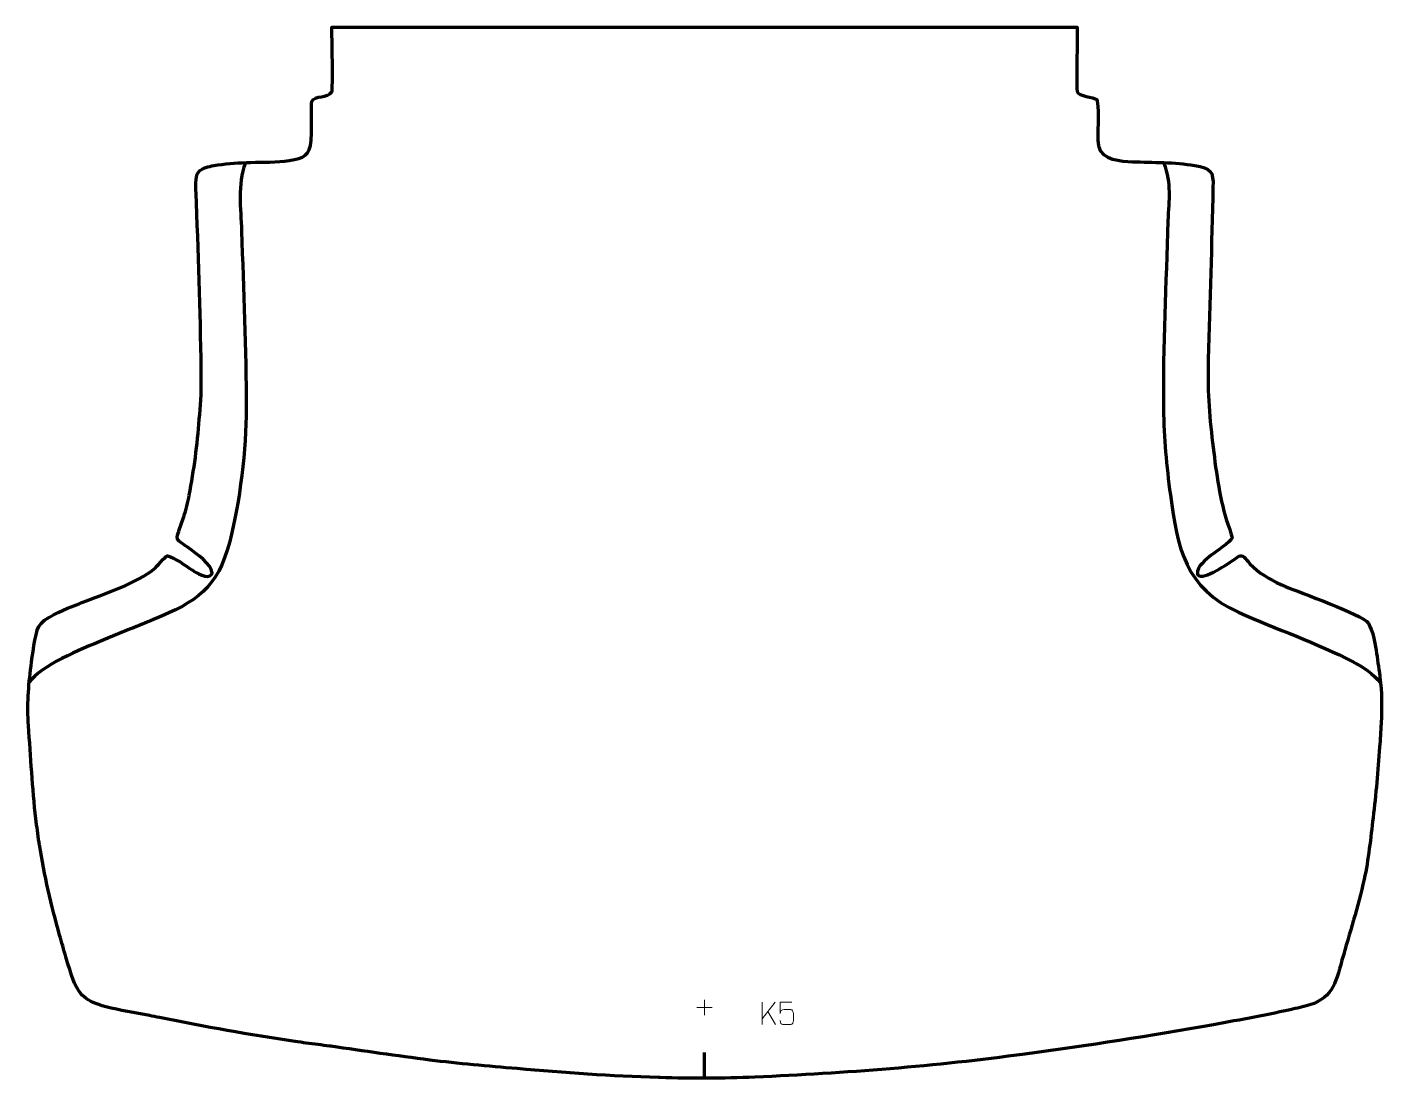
# Model space of a CAD drawing. Header units: millimetres. Extents: x 628 to 2134, y -183 to 987.
import ezdxf

# ---------------------------------------------------------------- set-up
doc = ezdxf.new("R2010")
doc.units = ezdxf.units.MM
doc.header["$MEASUREMENT"] = 0
doc.layers.add('layer 2', color=7, linetype='Continuous')
doc.layers.add('layer 3', color=7, linetype='Continuous')

msp = doc.modelspace()

# ---------------------------------------------------------------- linework, layer by layer
at = {"layer": 'layer 2', "color": 142, "lineweight": 158}
for points, knots in [([(870.272, 836.4086), (861.1099, 811.7192), (865.3008, 785.9932), (866.085, 760.3675), (866.085, 760.3675), (868.095, 694.6887), (871.2109, 629.0605), (871.2591, 563.3348), (871.2591, 563.3348), (871.276, 518.7335), (864.1273, 458.1551), (852.825, 415.0599), (852.825, 415.0599), (839.0278, 362.4513), (816.5674, 348.7052), (768.0828, 328.3174), (768.0828, 328.3174), (751.2575, 321.2705), (734.1496, 314.9693), (717.3615, 307.8099), (717.3615, 307.8099), (694.5617, 298.0088), (648.3647, 280.2166), (632.7634, 262.1344), (632.7634, 262.1344), (631.7829, 260.9978), (630.8675, 259.8437), (629.9453, 258.6608)], [0, 0, 0, 0, 0.125, 0.125, 0.125, 0.125, 0.25, 0.25, 0.25, 0.25, 0.375, 0.375, 0.375, 0.375, 0.5, 0.5, 0.5, 0.5, 0.625, 0.625, 0.625, 0.625, 0.75, 0.75, 0.75, 0.75, 1, 1, 1, 1]), ([(1891.6228, 836.4086), (1900.4593, 811.9119), (1897.0687, 796.6808), (1896.3191, 771.6524), (1896.3191, 771.6524), (1894.2257, 702.5054), (1890.3776, 632.0358), (1891.3555, 562.9573), (1891.3555, 562.9573), (1891.8602, 529.4741), (1894.6141, 500.1288), (1898.9705, 467.0034), (1898.9705, 467.0034), (1906.7992, 407.9039), (1915.5019, 363.3738), (1974.9218, 336.5147), (1974.9218, 336.5147), (2016.7613, 317.7474), (2061.8803, 302.4248), (2102.3363, 281.3235), (2102.3363, 281.3235), (2114.4256, 275.018), (2123.8996, 268.4244), (2132.7729, 257.906)], [0, 0, 0, 0, 0.142857143, 0.142857143, 0.142857143, 0.142857143, 0.285714286, 0.285714286, 0.285714286, 0.285714286, 0.428571429, 0.428571429, 0.428571429, 0.428571429, 0.571428571, 0.571428571, 0.571428571, 0.571428571, 0.714285714, 0.714285714, 0.714285714, 0.714285714, 1, 1, 1, 1])]:
    msp.add_open_spline(points, degree=3, knots=knots, dxfattribs=at)
at = {"layer": 'layer 2', "color": 142, "lineweight": 9}
for points in [[(1372.4519, -103.2453), (1372.4519, -103.2453), (1389.5976, -103.2453), (1389.5976, -103.2453)], [(1381.0247, -94.6724), (1381.0247, -94.6724), (1381.0247, -111.8181), (1381.0247, -111.8181)], [(1445.0992, -97.2033), (1445.0992, -97.2033), (1445.0992, -122.1464), (1445.0992, -122.1464)], [(1459.4693, -97.2033), (1459.4693, -97.2033), (1445.0992, -115.8352), (1445.0992, -115.8352)], [(1459.7945, -122.0507), (1459.7945, -122.0507), (1451.3276, -107.7431), (1451.3276, -107.7431)]]:
    msp.add_open_spline(points, degree=3, dxfattribs=at)
msp.add_open_spline([(1477.8303, -97.2253), (1477.8303, -97.2253), (1464.9839, -97.2253), (1464.9839, -97.2253), (1464.9839, -97.2253), (1464.9842, -101.4541), (1464.9842, -105.6833), (1464.9839, -109.9127), (1464.9839, -109.9127), (1464.9836, -106.604), (1466.6139, -105.5326), (1469.4248, -105.4721), (1469.4248, -105.4721), (1471.8633, -105.4718), (1474.3019, -105.4718), (1476.7401, -105.4721), (1476.7401, -105.4721), (1478.3891, -105.4653), (1479.8635, -107.8448), (1479.892, -109.9127), (1479.892, -109.9127), (1479.8917, -112.4989), (1479.8917, -115.0855), (1479.892, -117.672), (1479.892, -117.672), (1479.9381, -119.6306), (1478.4394, -122.0659), (1476.8141, -122.1243), (1476.8141, -122.1243), (1474.8584, -122.124), (1469.9655, -122.124), (1468.0092, -122.1243), (1468.0092, -122.1243), (1466.1646, -122.1331), (1465.058, -120.1692), (1465.0371, -117.6191)], degree=3, knots=[0, 0, 0, 0, 0.1, 0.1, 0.1, 0.1, 0.2, 0.2, 0.2, 0.2, 0.3, 0.3, 0.3, 0.3, 0.4, 0.4, 0.4, 0.4, 0.5, 0.5, 0.5, 0.5, 0.6, 0.6, 0.6, 0.6, 0.7, 0.7, 0.7, 0.7, 0.8, 0.8, 0.8, 0.8, 1, 1, 1, 1], dxfattribs=at)
at = {"layer": 'layer 2', "color": 142, "lineweight": 158}
msp.add_open_spline([(1380.8701, -182.5582), (1380.8701, -182.5582), (1381.0248, -153.2244), (1381.0248, -153.2244)], degree=3, dxfattribs=at)
at = {"layer": 'layer 3', "color": 242, "lineweight": 158}
msp.add_open_spline([(1941.105, 618.1477), (1943.3301, 681.8897), (1944.7368, 745.6586), (1946.4029, 809.4168), (1946.4029, 809.4168), (1946.8731, 827.4201), (1944.5501, 830.1999), (1926.0917, 833.4819), (1926.0917, 833.4819), (1903.7145, 837.4606), (1879.5792, 836.7791), (1856.8419, 837.6621), (1856.8419, 837.6621), (1844.6829, 838.1532), (1822.3344, 839.6091), (1819.3206, 854.2402), (1819.3206, 854.2402), (1819.3206, 854.2402), (1819.0504, 855.5519), (1819.0504, 855.5519), (1819.0504, 855.5519), (1816.6562, 870.7102), (1820.5316, 889.955), (1817.7186, 905.2544), (1817.7186, 905.2544), (1817.7186, 905.2544), (1817.472, 906.4639), (1817.472, 906.4639), (1817.472, 906.4639), (1813.1673, 910.6044), (1796.9109, 909.5475), (1795.2238, 916.2908), (1795.2238, 916.2908), (1794.5073, 919.1547), (1795.3068, 966.8317), (1795.3586, 973.6864), (1795.3586, 973.6864), (1795.3933, 978.2701), (1795.4279, 982.8537), (1795.4626, 987.4373), (1795.4626, 987.4373), (1795.4626, 987.4373), (1380.9474, 987.4373), (1380.9474, 987.4373), (1380.9474, 987.4373), (1242.7759, 987.4373), (1104.6042, 987.4474), (966.4327, 987.4371), (966.4327, 987.4371), (966.5374, 978.5859), (968.0077, 918.1312), (966.3458, 915.3295), (966.3458, 915.3295), (962.0469, 908.0824), (947.4701, 911.9858), (944.0625, 904.8448), (944.0625, 904.8448), (943.2653, 898.4384), (943.9041, 889.5182), (943.9734, 882.8742), (943.9734, 882.8742), (943.9656, 875.8032), (943.8502, 868.8328), (943.404, 861.7725), (943.404, 861.7725), (942.218, 844.0415), (935.3595, 841.9889), (919.1354, 839.2193), (919.1354, 839.2193), (904.9896, 836.8718), (890.2994, 837.2387), (875.9911, 836.9155), (875.9911, 836.9155), (863.7117, 836.5073), (851.7404, 835.7253), (839.5444, 834.1757), (839.5444, 834.1757), (833.5116, 833.3577), (827.6238, 832.2463), (822.1677, 829.4417), (822.1677, 829.4417), (818.5587, 827.281), (816.8386, 824.9948), (815.8666, 820.9371), (815.8666, 820.9371), (814.5891, 813.5406), (815.7177, 799.6859), (816.0835, 791.7333), (816.0835, 791.7333), (818.0637, 726.0179), (820.6426, 660.3406), (821.2895, 594.5908), (821.2895, 594.5908), (821.4232, 579.9999), (820.2391, 565.662), (819.0703, 551.1399), (819.0703, 551.1399), (816.8339, 523.0001), (813.1994, 494.5785), (807.8794, 466.8531), (807.8794, 466.8531), (806.2556, 458.5854), (804.3188, 450.74), (801.7268, 442.7178), (801.7268, 442.7178), (799.8962, 437.2348), (797.9303, 431.8048), (796.1146, 426.3129), (796.1146, 426.3129), (795.3056, 423.7879), (794.2617, 420.8216), (794.6307, 418.1456), (794.6307, 418.1456), (795.4811, 415.395), (805.1001, 409.6022), (808.0783, 407.47), (808.0783, 407.47), (815.1721, 402.3915), (833.0917, 389.6547), (833.1934, 380.2664), (833.1934, 380.2664), (833.1934, 380.2664), (833.0132, 379.5028), (833.0132, 379.5028), (833.0132, 379.5028), (833.0132, 379.5028), (832.6552, 378.6889), (832.6552, 378.6889), (832.6552, 378.6889), (828.9614, 372.4373), (815.101, 380.9808), (811.013, 383.5979), (811.013, 383.5979), (803.0552, 388.6922), (792.5176, 396.908), (783.5808, 399.3777), (783.5808, 399.3777), (781.1862, 398.8844), (771.6326, 387.0909), (768.241, 384.2114), (768.241, 384.2114), (751.1655, 369.714), (711.2298, 356.1718), (689.3678, 347.6603), (689.3678, 347.6603), (689.3678, 347.6603), (688.2446, 347.217), (688.2446, 347.217), (688.2446, 347.217), (684.3694, 345.6844), (680.4951, 344.1502), (676.6221, 342.6123), (676.6221, 342.6123), (666.66, 338.6467), (645.6948, 330.202), (640.4393, 320.6344), (640.4393, 320.6344), (636.0626, 311.6272), (633.3818, 287.5613), (631.9809, 276.7707), (631.9809, 276.7707), (628.8477, 253.8431), (627.5248, 233.4506), (629.0717, 210.2845), (629.0717, 210.2845), (631.566, 175.7246), (633.2826, 141.0226), (637.3451, 106.6092), (637.3451, 106.6092), (638.3798, 97.9191), (639.5361, 89.2442), (640.8559, 80.5927), (640.8559, 80.5927), (640.8559, 80.5927), (641.045, 79.354), (641.045, 79.354), (641.045, 79.354), (641.045, 79.354), (641.238, 78.1138), (641.238, 78.1138), (641.238, 78.1138), (646.7254, 43.8111), (654.3225, 10.8231), (663.6694, -22.6182), (663.6694, -22.6182), (665.9252, -30.6692), (668.2532, -38.6964), (670.6214, -46.715), (670.6214, -46.715), (672.6442, -53.5475), (674.7564, -60.3229), (676.9968, -67.0874), (676.9968, -67.0874), (676.9968, -67.0874), (677.4013, -68.2737), (677.4013, -68.2737), (677.4013, -68.2737), (685.0791, -90.5768), (692.9745, -95.812), (715.0845, -102.3501), (715.0845, -102.3501), (730.3081, -106.2897), (747.9755, -109.1694), (763.5861, -112.17), (763.5861, -112.17), (767.2976, -112.8834), (771.0059, -113.6061), (774.7131, -114.3417), (774.7131, -114.3417), (824.861, -124.324), (875.0323, -133.7292), (925.6611, -140.972), (925.6611, -140.972), (929.784, -141.5564), (933.908, -142.1194), (938.0361, -142.6666), (938.0361, -142.6666), (946.7244, -143.8075), (955.4156, -144.9275), (964.095, -146.1356), (964.095, -146.1356), (964.095, -146.1356), (965.3272, -146.3072), (965.3272, -146.3072), (965.3272, -146.3072), (1001.9021, -151.4186), (1038.7835, -156.9542), (1075.3802, -161.5875), (1075.3802, -161.5875), (1107.3224, -165.6316), (1140.4507, -168.3063), (1172.5846, -171.1243), (1172.5846, -171.1243), (1224.9535, -175.717), (1277.2964, -179.5129), (1329.8548, -181.0702), (1329.8548, -181.0702), (1329.8548, -181.0702), (1331.1178, -181.1071), (1331.1178, -181.1071), (1331.1178, -181.1071), (1367.1711, -182.1465), (1400.9861, -182.1893), (1437.047, -180.6071), (1437.047, -180.6071), (1537.3654, -176.2055), (1637.6155, -168.5838), (1737.1296, -154.9592), (1737.1296, -154.9592), (1807.6383, -145.2188), (1876.9098, -135.1812), (1946.9608, -122.2972), (1946.9608, -122.2972), (1977.3462, -116.7086), (2007.7407, -111.2765), (2037.8688, -104.3943), (2037.8688, -104.3943), (2041.519, -103.5574), (2045.15, -102.6824), (2048.7828, -101.7736), (2048.7828, -101.7736), (2078.8555, -94.1472), (2082.2637, -77.5674), (2089.829, -50.6203), (2089.829, -50.6203), (2098.3794, -20.2251), (2107.5584, 8.6147), (2114.5429, 39.5843), (2114.5429, 39.5843), (2119.2596, 61.1146), (2121.7876, 85.9408), (2124.4312, 107.9985), (2124.4312, 107.9985), (2127.5558, 134.0707), (2129.8197, 160.2107), (2131.7454, 186.3955), (2131.7454, 186.3955), (2132.3691, 195.0388), (2132.9157, 203.688), (2133.3454, 212.3432), (2133.3454, 212.3432), (2133.3454, 212.3432), (2133.4062, 213.5675), (2133.4062, 213.5675), (2133.4062, 213.5675), (2134.2481, 230.7703), (2134.179, 247.3178), (2132.0583, 264.4429), (2132.0583, 264.4429), (2132.0583, 264.4429), (2131.8968, 265.7474), (2131.8968, 265.7474), (2131.8968, 265.7474), (2130.6858, 275.2815), (2129.1444, 284.7739), (2127.6996, 294.2747), (2127.6996, 294.2747), (2126.1462, 304.5301), (2124.1386, 315.135), (2119.2483, 324.3821), (2119.2483, 324.3821), (2111.4011, 334.5721), (2043.2678, 358.3836), (2026.8869, 365.2654), (2026.8869, 365.2654), (2025.2044, 365.9775), (2023.5465, 366.7048), (2021.885, 367.4641), (2021.885, 367.4641), (2009.2269, 373.3148), (1997.2126, 380.1706), (1987.5267, 390.364), (1987.5267, 390.364), (1985.2199, 392.909), (1980.1567, 400.5142), (1976.5071, 399.372), (1976.5071, 399.372), (1975.2044, 398.9644), (1972.1052, 396.6571), (1970.8728, 395.8217), (1970.8728, 395.8217), (1965.1426, 392.1118), (1935.0258, 370.9047), (1929.7115, 377.9982), (1929.7115, 377.9982), (1929.7115, 377.9982), (1929.3352, 378.636), (1929.3352, 378.636), (1929.3352, 378.636), (1929.3352, 378.636), (1929.0347, 379.5755), (1929.0347, 379.5755), (1929.0347, 379.5755), (1927.6255, 386.3428), (1939.3621, 396.1942), (1944.2505, 399.8595), (1944.2505, 399.8595), (1948.7773, 403.2537), (1966.3208, 414.7229), (1967.607, 419.2676), (1967.607, 419.2676), (1967.4399, 422.314), (1962.791, 434.6995), (1961.5093, 438.5378), (1961.5093, 438.5378), (1952.986, 466.7193), (1949.4009, 496.1628), (1945.9071, 525.3067), (1945.9071, 525.3067), (1942.163, 556.5502), (1940.1029, 586.6492), (1941.105, 618.1477)], degree=3, knots=[0, 0, 0, 0, 0.011235955, 0.011235955, 0.011235955, 0.011235955, 0.02247191, 0.02247191, 0.02247191, 0.02247191, 0.033707865, 0.033707865, 0.033707865, 0.033707865, 0.04494382, 0.04494382, 0.04494382, 0.04494382, 0.056179775, 0.056179775, 0.056179775, 0.056179775, 0.06741573, 0.06741573, 0.06741573, 0.06741573, 0.078651685, 0.078651685, 0.078651685, 0.078651685, 0.08988764, 0.08988764, 0.08988764, 0.08988764, 0.101123596, 0.101123596, 0.101123596, 0.101123596, 0.112359551, 0.112359551, 0.112359551, 0.112359551, 0.123595506, 0.123595506, 0.123595506, 0.123595506, 0.134831461, 0.134831461, 0.134831461, 0.134831461, 0.146067416, 0.146067416, 0.146067416, 0.146067416, 0.157303371, 0.157303371, 0.157303371, 0.157303371, 0.168539326, 0.168539326, 0.168539326, 0.168539326, 0.179775281, 0.179775281, 0.179775281, 0.179775281, 0.191011236, 0.191011236, 0.191011236, 0.191011236, 0.202247191, 0.202247191, 0.202247191, 0.202247191, 0.213483146, 0.213483146, 0.213483146, 0.213483146, 0.224719101, 0.224719101, 0.224719101, 0.224719101, 0.235955056, 0.235955056, 0.235955056, 0.235955056, 0.247191011, 0.247191011, 0.247191011, 0.247191011, 0.258426966, 0.258426966, 0.258426966, 0.258426966, 0.269662921, 0.269662921, 0.269662921, 0.269662921, 0.280898876, 0.280898876, 0.280898876, 0.280898876, 0.292134831, 0.292134831, 0.292134831, 0.292134831, 0.303370787, 0.303370787, 0.303370787, 0.303370787, 0.314606742, 0.314606742, 0.314606742, 0.314606742, 0.325842697, 0.325842697, 0.325842697, 0.325842697, 0.337078652, 0.337078652, 0.337078652, 0.337078652, 0.348314607, 0.348314607, 0.348314607, 0.348314607, 0.359550562, 0.359550562, 0.359550562, 0.359550562, 0.370786517, 0.370786517, 0.370786517, 0.370786517, 0.382022472, 0.382022472, 0.382022472, 0.382022472, 0.393258427, 0.393258427, 0.393258427, 0.393258427, 0.404494382, 0.404494382, 0.404494382, 0.404494382, 0.415730337, 0.415730337, 0.415730337, 0.415730337, 0.426966292, 0.426966292, 0.426966292, 0.426966292, 0.438202247, 0.438202247, 0.438202247, 0.438202247, 0.449438202, 0.449438202, 0.449438202, 0.449438202, 0.460674157, 0.460674157, 0.460674157, 0.460674157, 0.471910112, 0.471910112, 0.471910112, 0.471910112, 0.483146067, 0.483146067, 0.483146067, 0.483146067, 0.494382022, 0.494382022, 0.494382022, 0.494382022, 0.505617978, 0.505617978, 0.505617978, 0.505617978, 0.516853933, 0.516853933, 0.516853933, 0.516853933, 0.528089888, 0.528089888, 0.528089888, 0.528089888, 0.539325843, 0.539325843, 0.539325843, 0.539325843, 0.550561798, 0.550561798, 0.550561798, 0.550561798, 0.561797753, 0.561797753, 0.561797753, 0.561797753, 0.573033708, 0.573033708, 0.573033708, 0.573033708, 0.584269663, 0.584269663, 0.584269663, 0.584269663, 0.595505618, 0.595505618, 0.595505618, 0.595505618, 0.606741573, 0.606741573, 0.606741573, 0.606741573, 0.617977528, 0.617977528, 0.617977528, 0.617977528, 0.629213483, 0.629213483, 0.629213483, 0.629213483, 0.640449438, 0.640449438, 0.640449438, 0.640449438, 0.651685393, 0.651685393, 0.651685393, 0.651685393, 0.662921348, 0.662921348, 0.662921348, 0.662921348, 0.674157303, 0.674157303, 0.674157303, 0.674157303, 0.685393258, 0.685393258, 0.685393258, 0.685393258, 0.696629213, 0.696629213, 0.696629213, 0.696629213, 0.707865169, 0.707865169, 0.707865169, 0.707865169, 0.719101124, 0.719101124, 0.719101124, 0.719101124, 0.730337079, 0.730337079, 0.730337079, 0.730337079, 0.741573034, 0.741573034, 0.741573034, 0.741573034, 0.752808989, 0.752808989, 0.752808989, 0.752808989, 0.764044944, 0.764044944, 0.764044944, 0.764044944, 0.775280899, 0.775280899, 0.775280899, 0.775280899, 0.786516854, 0.786516854, 0.786516854, 0.786516854, 0.797752809, 0.797752809, 0.797752809, 0.797752809, 0.808988764, 0.808988764, 0.808988764, 0.808988764, 0.820224719, 0.820224719, 0.820224719, 0.820224719, 0.831460674, 0.831460674, 0.831460674, 0.831460674, 0.842696629, 0.842696629, 0.842696629, 0.842696629, 0.853932584, 0.853932584, 0.853932584, 0.853932584, 0.865168539, 0.865168539, 0.865168539, 0.865168539, 0.876404494, 0.876404494, 0.876404494, 0.876404494, 0.887640449, 0.887640449, 0.887640449, 0.887640449, 0.898876404, 0.898876404, 0.898876404, 0.898876404, 0.91011236, 0.91011236, 0.91011236, 0.91011236, 0.921348315, 0.921348315, 0.921348315, 0.921348315, 0.93258427, 0.93258427, 0.93258427, 0.93258427, 0.943820225, 0.943820225, 0.943820225, 0.943820225, 0.95505618, 0.95505618, 0.95505618, 0.95505618, 0.966292135, 0.966292135, 0.966292135, 0.966292135, 0.97752809, 0.97752809, 0.97752809, 0.97752809, 1, 1, 1, 1], dxfattribs=at)

doc.saveas('drawing.dxf')
